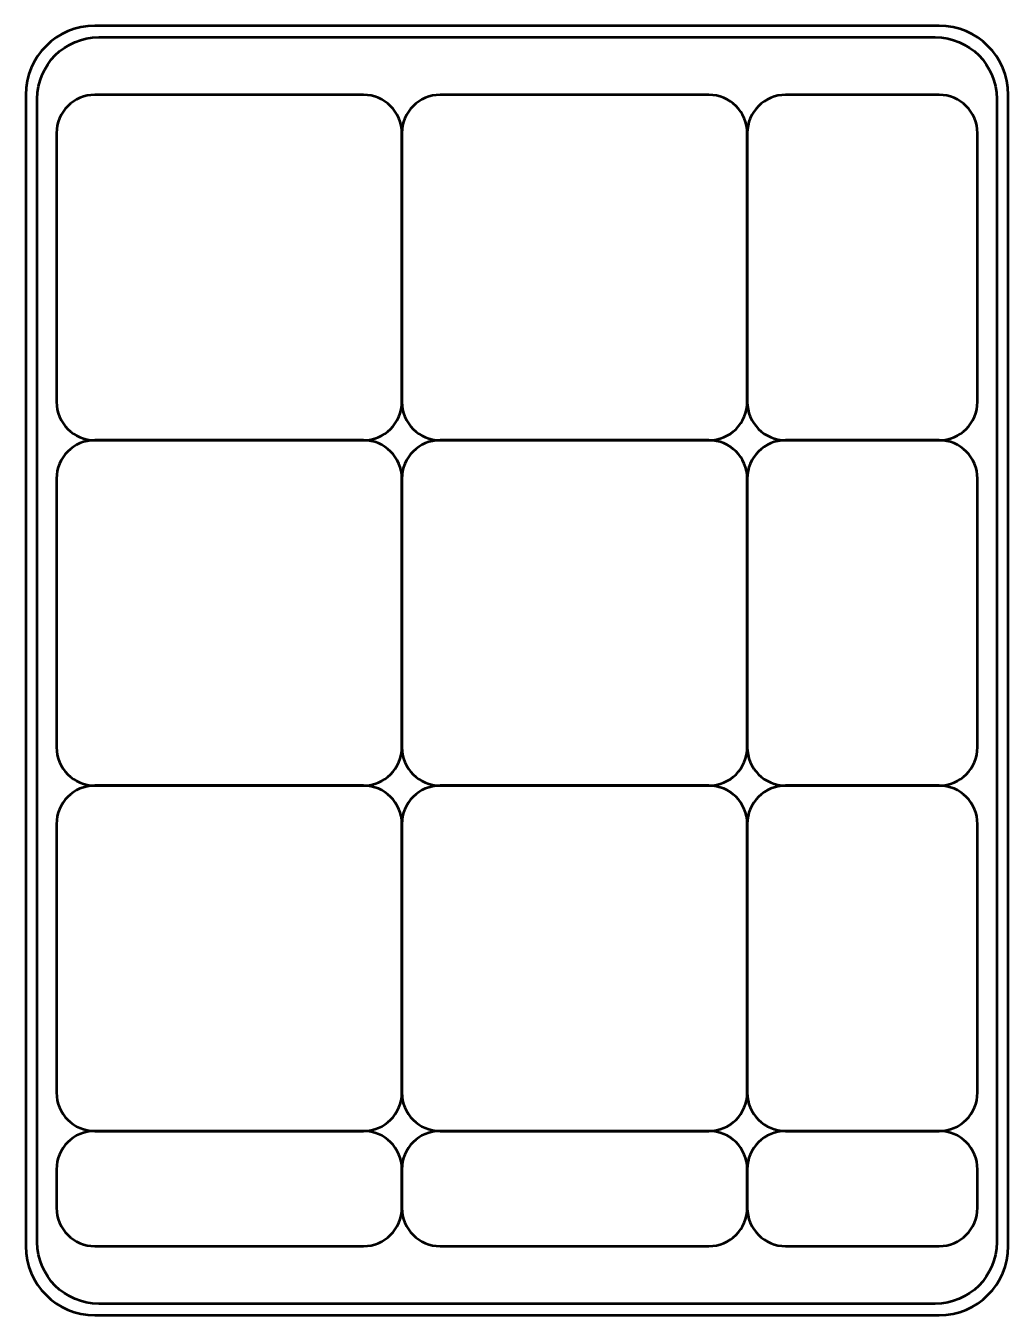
# Model space of a CAD drawing. Header units: centimetres. Extents: x -143 to 63, y -92 to 73.
# Drawn here: x 23.6 to 36.4, y -83.4 to -66.6 of the extents above; entities that cross this region are included whole.
import ezdxf

# ---------------------------------------------------------------- set-up
doc = ezdxf.new("R2010")
doc.units = ezdxf.units.CM
doc.header["$MEASUREMENT"] = 0
doc.layers.add('Layer 1', color=7, linetype='Continuous')

msp = doc.modelspace()

# ---------------------------------------------------------------- linework, layer by layer
at = {"layer": 'Layer 1', "lineweight": 53}
for points in [[(23.6, -82.5), (23.6, -82.5), (23.6, -67.5), (23.6, -67.5), (23.6, -67.5), (23.6, -67.00294), (24.00294, -66.6), (24.5, -66.6), (24.5, -66.6), (24.5, -66.6), (35.5, -66.6), (35.5, -66.6), (35.5, -66.6), (35.99706, -66.6), (36.4, -67.00294), (36.4, -67.5), (36.4, -67.5), (36.4, -67.5), (36.4, -82.5), (36.4, -82.5), (36.4, -82.5), (36.4, -82.99706), (35.99706, -83.4), (35.5, -83.4), (35.5, -83.4), (35.5, -83.4), (24.5, -83.4), (24.5, -83.4), (24.5, -83.4), (24.00294, -83.4), (23.6, -82.99706), (23.6, -82.5)], [(24.55, -83.25), (24.55, -83.25), (35.45, -83.25), (35.45, -83.25), (35.45, -83.25), (35.89183, -83.25), (36.25, -82.89183), (36.25, -82.45), (36.25, -82.45), (36.25, -82.45), (36.25, -67.55), (36.25, -67.55), (36.25, -67.55), (36.25, -67.10817), (35.89183, -66.75), (35.45, -66.75), (35.45, -66.75), (35.45, -66.75), (24.55, -66.75), (24.55, -66.75), (24.55, -66.75), (24.10817, -66.75), (23.75, -67.10817), (23.75, -67.55), (23.75, -67.55), (23.75, -67.55), (23.75, -82.45), (23.75, -82.45), (23.75, -82.45), (23.75, -82.89183), (24.10817, -83.25), (24.55, -83.25)]]:
    msp.add_open_spline(points, degree=3, knots=[0, 0, 0, 0, 0.11111111, 0.11111111, 0.11111111, 0.11111111, 0.22222222, 0.22222222, 0.22222222, 0.22222222, 0.33333333, 0.33333333, 0.33333333, 0.33333333, 0.44444444, 0.44444444, 0.44444444, 0.44444444, 0.55555556, 0.55555556, 0.55555556, 0.55555556, 0.66666667, 0.66666667, 0.66666667, 0.66666667, 0.77777778, 0.77777778, 0.77777778, 0.77777778, 1, 1, 1, 1], dxfattribs=at)
at = {"layer": 'Layer 1', "color": 1, "lineweight": 53}
for points in [[(24, -71.5), (24, -71.5), (24, -68), (24, -68), (24, -68), (24, -67.72386), (24.22386, -67.5), (24.5, -67.5), (24.5, -67.5), (24.5, -67.5), (28, -67.5), (28, -67.5), (28, -67.5), (28.27614, -67.5), (28.5, -67.72386), (28.5, -68), (28.5, -68), (28.5, -68), (28.5, -71.5), (28.5, -71.5), (28.5, -71.5), (28.5, -71.77614), (28.27614, -72), (28, -72), (28, -72), (28, -72), (24.5, -72), (24.5, -72), (24.5, -72), (24.22386, -72), (24, -71.77614), (24, -71.5)], [(28.5, -71.5), (28.5, -71.5), (28.5, -68), (28.5, -68), (28.5, -68), (28.5, -67.72386), (28.72386, -67.5), (29, -67.5), (29, -67.5), (29, -67.5), (32.5, -67.5), (32.5, -67.5), (32.5, -67.5), (32.77614, -67.5), (33, -67.72386), (33, -68), (33, -68), (33, -68), (33, -71.5), (33, -71.5), (33, -71.5), (33, -71.77614), (32.77614, -72), (32.5, -72), (32.5, -72), (32.5, -72), (29, -72), (29, -72), (29, -72), (28.72386, -72), (28.5, -71.77614), (28.5, -71.5)], [(33, -71.5), (33, -71.5), (33, -68), (33, -68), (33, -68), (33, -67.72386), (33.22386, -67.5), (33.5, -67.5), (33.5, -67.5), (33.5, -67.5), (35.5, -67.5), (35.5, -67.5), (35.5, -67.5), (35.77614, -67.5), (36, -67.72386), (36, -68), (36, -68), (36, -68), (36, -71.5), (36, -71.5), (36, -71.5), (36, -71.77614), (35.77614, -72), (35.5, -72), (35.5, -72), (35.5, -72), (33.5, -72), (33.5, -72), (33.5, -72), (33.22386, -72), (33, -71.77614), (33, -71.5)], [(24, -76), (24, -76), (24, -72.5), (24, -72.5), (24, -72.5), (24, -72.22386), (24.22386, -72), (24.5, -72), (24.5, -72), (24.5, -72), (28, -72), (28, -72), (28, -72), (28.27614, -72), (28.5, -72.22386), (28.5, -72.5), (28.5, -72.5), (28.5, -72.5), (28.5, -76), (28.5, -76), (28.5, -76), (28.5, -76.27614), (28.27614, -76.5), (28, -76.5), (28, -76.5), (28, -76.5), (24.5, -76.5), (24.5, -76.5), (24.5, -76.5), (24.22386, -76.5), (24, -76.27614), (24, -76)], [(28.5, -76), (28.5, -76), (28.5, -72.5), (28.5, -72.5), (28.5, -72.5), (28.5, -72.22386), (28.72386, -72), (29, -72), (29, -72), (29, -72), (32.5, -72), (32.5, -72), (32.5, -72), (32.77614, -72), (33, -72.22386), (33, -72.5), (33, -72.5), (33, -72.5), (33, -76), (33, -76), (33, -76), (33, -76.27614), (32.77614, -76.5), (32.5, -76.5), (32.5, -76.5), (32.5, -76.5), (29, -76.5), (29, -76.5), (29, -76.5), (28.72386, -76.5), (28.5, -76.27614), (28.5, -76)], [(33, -76), (33, -76), (33, -72.5), (33, -72.5), (33, -72.5), (33, -72.22386), (33.22386, -72), (33.5, -72), (33.5, -72), (33.5, -72), (35.5, -72), (35.5, -72), (35.5, -72), (35.77614, -72), (36, -72.22386), (36, -72.5), (36, -72.5), (36, -72.5), (36, -76), (36, -76), (36, -76), (36, -76.27614), (35.77614, -76.5), (35.5, -76.5), (35.5, -76.5), (35.5, -76.5), (33.5, -76.5), (33.5, -76.5), (33.5, -76.5), (33.22386, -76.5), (33, -76.27614), (33, -76)], [(24, -80.5), (24, -80.5), (24, -77), (24, -77), (24, -77), (24, -76.72386), (24.22386, -76.5), (24.5, -76.5), (24.5, -76.5), (24.5, -76.5), (28, -76.5), (28, -76.5), (28, -76.5), (28.27614, -76.5), (28.5, -76.72386), (28.5, -77), (28.5, -77), (28.5, -77), (28.5, -80.5), (28.5, -80.5), (28.5, -80.5), (28.5, -80.77614), (28.27614, -81), (28, -81), (28, -81), (28, -81), (24.5, -81), (24.5, -81), (24.5, -81), (24.22386, -81), (24, -80.77614), (24, -80.5)], [(28.5, -80.5), (28.5, -80.5), (28.5, -77), (28.5, -77), (28.5, -77), (28.5, -76.72386), (28.72386, -76.5), (29, -76.5), (29, -76.5), (29, -76.5), (32.5, -76.5), (32.5, -76.5), (32.5, -76.5), (32.77614, -76.5), (33, -76.72386), (33, -77), (33, -77), (33, -77), (33, -80.5), (33, -80.5), (33, -80.5), (33, -80.77614), (32.77614, -81), (32.5, -81), (32.5, -81), (32.5, -81), (29, -81), (29, -81), (29, -81), (28.72386, -81), (28.5, -80.77614), (28.5, -80.5)], [(33, -80.5), (33, -80.5), (33, -77), (33, -77), (33, -77), (33, -76.72386), (33.22386, -76.5), (33.5, -76.5), (33.5, -76.5), (33.5, -76.5), (35.5, -76.5), (35.5, -76.5), (35.5, -76.5), (35.77614, -76.5), (36, -76.72386), (36, -77), (36, -77), (36, -77), (36, -80.5), (36, -80.5), (36, -80.5), (36, -80.77614), (35.77614, -81), (35.5, -81), (35.5, -81), (35.5, -81), (33.5, -81), (33.5, -81), (33.5, -81), (33.22386, -81), (33, -80.77614), (33, -80.5)], [(24, -82), (24, -82), (24, -81.5), (24, -81.5), (24, -81.5), (24, -81.22386), (24.22386, -81), (24.5, -81), (24.5, -81), (24.5, -81), (28, -81), (28, -81), (28, -81), (28.27614, -81), (28.5, -81.22386), (28.5, -81.5), (28.5, -81.5), (28.5, -81.5), (28.5, -82), (28.5, -82), (28.5, -82), (28.5, -82.27614), (28.27614, -82.5), (28, -82.5), (28, -82.5), (28, -82.5), (24.5, -82.5), (24.5, -82.5), (24.5, -82.5), (24.22386, -82.5), (24, -82.27614), (24, -82)], [(28.5, -82), (28.5, -82), (28.5, -81.5), (28.5, -81.5), (28.5, -81.5), (28.5, -81.22386), (28.72386, -81), (29, -81), (29, -81), (29, -81), (32.5, -81), (32.5, -81), (32.5, -81), (32.77614, -81), (33, -81.22386), (33, -81.5), (33, -81.5), (33, -81.5), (33, -82), (33, -82), (33, -82), (33, -82.27614), (32.77614, -82.5), (32.5, -82.5), (32.5, -82.5), (32.5, -82.5), (29, -82.5), (29, -82.5), (29, -82.5), (28.72386, -82.5), (28.5, -82.27614), (28.5, -82)], [(33, -82), (33, -82), (33, -81.5), (33, -81.5), (33, -81.5), (33, -81.22386), (33.22386, -81), (33.5, -81), (33.5, -81), (33.5, -81), (35.5, -81), (35.5, -81), (35.5, -81), (35.77614, -81), (36, -81.22386), (36, -81.5), (36, -81.5), (36, -81.5), (36, -82), (36, -82), (36, -82), (36, -82.27614), (35.77614, -82.5), (35.5, -82.5), (35.5, -82.5), (35.5, -82.5), (33.5, -82.5), (33.5, -82.5), (33.5, -82.5), (33.22386, -82.5), (33, -82.27614), (33, -82)]]:
    msp.add_open_spline(points, degree=3, knots=[0, 0, 0, 0, 0.11111111, 0.11111111, 0.11111111, 0.11111111, 0.22222222, 0.22222222, 0.22222222, 0.22222222, 0.33333333, 0.33333333, 0.33333333, 0.33333333, 0.44444444, 0.44444444, 0.44444444, 0.44444444, 0.55555556, 0.55555556, 0.55555556, 0.55555556, 0.66666667, 0.66666667, 0.66666667, 0.66666667, 0.77777778, 0.77777778, 0.77777778, 0.77777778, 1, 1, 1, 1], dxfattribs=at)

doc.saveas('drawing.dxf')
